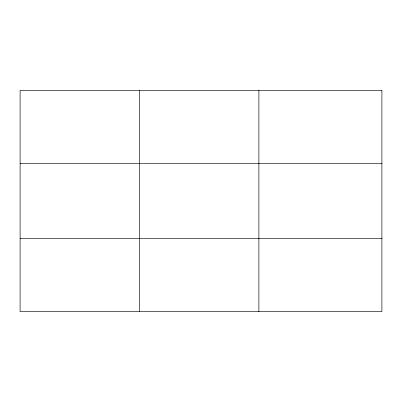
<?xml version="1.0" encoding="UTF-8"?>
<svg xmlns="http://www.w3.org/2000/svg" width="402" height="402" viewBox="0 0 402 402"><rect width="100%" height="100%" fill="white"/><g stroke="black" fill="none" stroke-linecap="round" stroke-linejoin="round"><path stroke-width="0.6" d="M139.494 311.62L139.494 90.38M258.888 311.62L258.888 90.38M20.1 163.388L381.9 163.388M20.1 238.612L381.9 238.612M381.9 90.38L381.9 311.62L20.1 311.62L20.1 90.38L381.9 90.38"/></g></svg>
